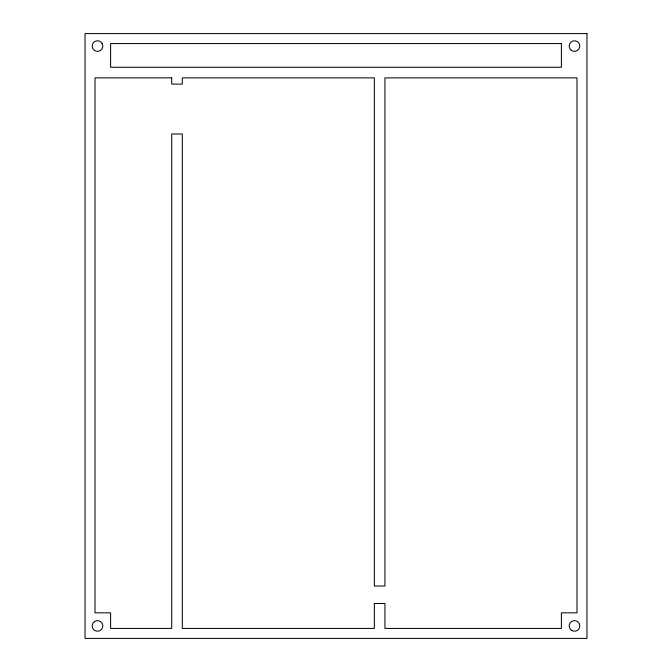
<?xml version="1.0" encoding="UTF-8"?>
<svg xmlns="http://www.w3.org/2000/svg" width="672" height="672" viewBox="0 0 672 672"><rect width="100%" height="100%" fill="white"/><g stroke="black" fill="none" stroke-linecap="round" stroke-linejoin="round"><path stroke-width="1.01" d="M92.392 624.557L92.207 625.926A5.3 5.3 0 0 0 99.75 630.731A5.3 5.3 0 0 0 100.918 621.869A5.3 5.3 0 0 0 92.392 624.557M586.958 33.6L85.042 33.6L85.042 638.4L586.958 638.4L586.958 33.6M561.397 43.579L110.603 43.579L110.603 67.267L561.397 67.267L561.397 43.579M171.704 77.868L95.012 77.868L95.012 612.839L110.603 612.839L110.603 628.421L171.704 628.421L171.704 133.988L182.305 133.988L182.305 628.421L374.346 628.421L374.346 603.481L384.947 603.481L384.947 628.421L561.397 628.421L561.397 612.839L576.988 612.839L576.988 77.868L384.947 77.868L384.947 586.026L374.346 586.026L374.346 77.868L182.305 77.868L182.305 84.101L171.704 84.101L171.704 77.868M102.102 43.42L101.254 42.319A5.3 5.3 0 0 0 92.526 44.26A5.3 5.3 0 0 0 97.969 51.349A5.3 5.3 0 0 0 102.102 43.42M571.838 630.521A5.3 5.3 0 0 0 579.793 625.926A5.3 5.3 0 0 0 571.838 621.34A5.3 5.3 0 0 0 571.838 630.521M570.746 49.82A5.3 5.3 0 0 0 579.608 47.443A5.3 5.3 0 0 0 573.115 40.95A5.3 5.3 0 0 0 570.746 49.82"/></g></svg>
